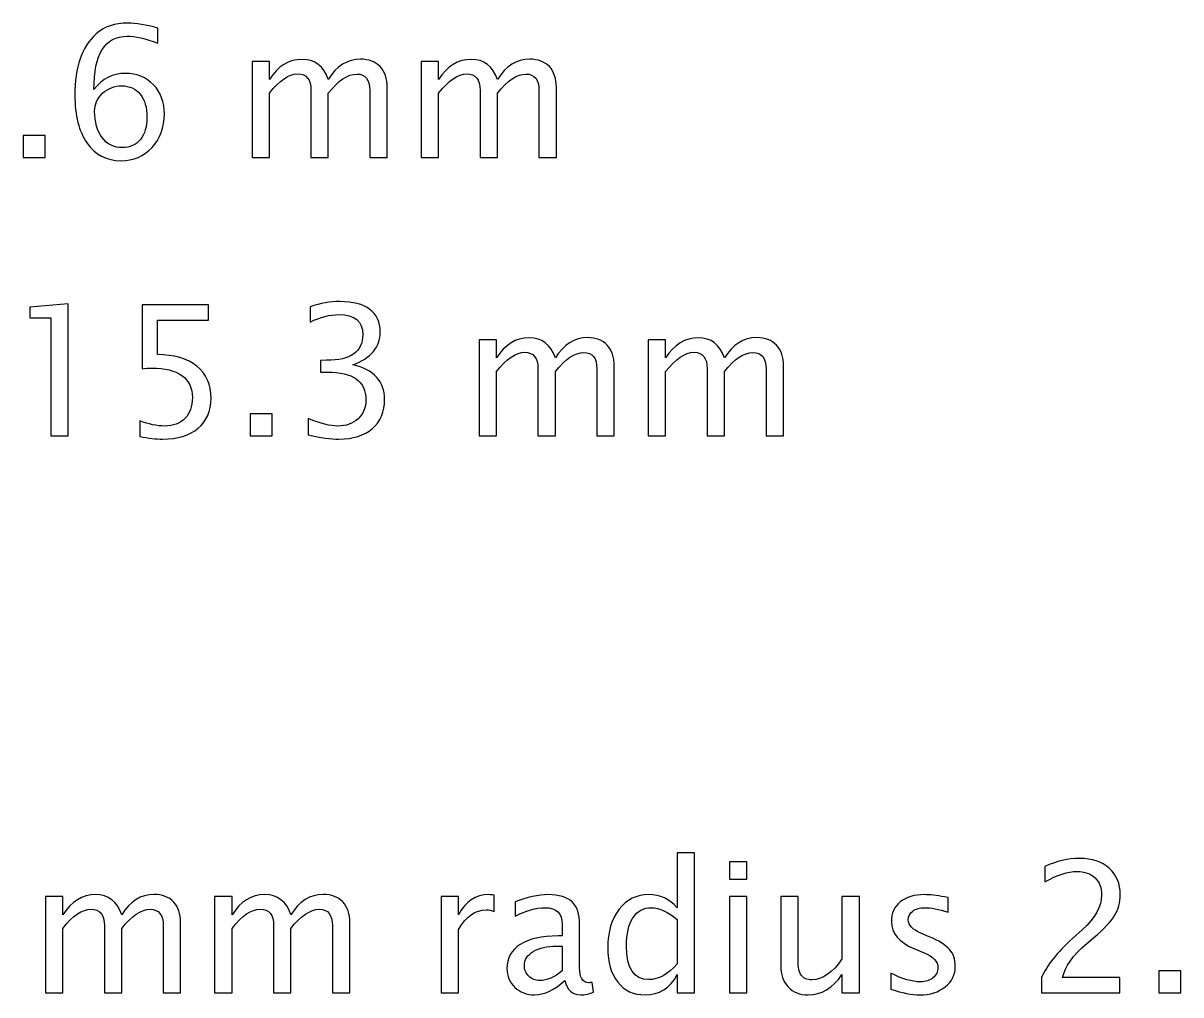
# Model space of a CAD drawing. Header units: centimetres. Extents: x -42.9 to 42.9, y -9 to 28.7.
# Drawn here: x 4.68 to 11.44, y -8.77 to -3.1 of the extents above; entities that cross this region are included whole.
import ezdxf

# ---------------------------------------------------------------- set-up
doc = ezdxf.new("R2010")
doc.units = ezdxf.units.CM
doc.header["$MEASUREMENT"] = 0
doc.layers.add('Layer 1', color=7, linetype='Continuous')

msp = doc.modelspace()

# ---------------------------------------------------------------- linework, layer by layer
at = {"layer": 'Layer 1'}
for points, knots in [([(5.09251, -3.48668), (5.1412, -3.42371), (5.2024, -3.39213), (5.27613, -3.39213), (5.27613, -3.39213), (5.34298, -3.39213), (5.39766, -3.41418), (5.44035, -3.45846), (5.44035, -3.45846), (5.48286, -3.50273), (5.5042, -3.55953), (5.5042, -3.62885), (5.5042, -3.62885), (5.5042, -3.7084), (5.48039, -3.77384), (5.43259, -3.82517), (5.43259, -3.82517), (5.38479, -3.8765), (5.32411, -3.90225), (5.2502, -3.90225), (5.2502, -3.90225), (5.16624, -3.90225), (5.10027, -3.86821), (5.05283, -3.8003), (5.05283, -3.8003), (5.0052, -3.73221), (4.98139, -3.63802), (4.98139, -3.5179), (4.98139, -3.5179), (4.98139, -3.35598), (5.02302, -3.23727), (5.10609, -3.16142), (5.10609, -3.16142), (5.15125, -3.11979), (5.21369, -3.09898), (5.29324, -3.09898), (5.29324, -3.09898), (5.33946, -3.09898), (5.39678, -3.1085), (5.46504, -3.12755), (5.46504, -3.12755), (5.46504, -3.12755), (5.46504, -3.21645), (5.46504, -3.21645), (5.46504, -3.21645), (5.3929, -3.18894), (5.33364, -3.17518), (5.28707, -3.17518), (5.28707, -3.17518), (5.15742, -3.17518), (5.09251, -3.27907), (5.09251, -3.48668)], [0, 0, 0, 0, 0.0714286, 0.0714286, 0.0714286, 0.0714286, 0.1428571, 0.1428571, 0.1428571, 0.1428571, 0.2142857, 0.2142857, 0.2142857, 0.2142857, 0.2857143, 0.2857143, 0.2857143, 0.2857143, 0.3571429, 0.3571429, 0.3571429, 0.3571429, 0.4285714, 0.4285714, 0.4285714, 0.4285714, 0.5, 0.5, 0.5, 0.5, 0.5714286, 0.5714286, 0.5714286, 0.5714286, 0.6428571, 0.6428571, 0.6428571, 0.6428571, 0.7142857, 0.7142857, 0.7142857, 0.7142857, 0.7857143, 0.7857143, 0.7857143, 0.7857143, 0.8571429, 0.8571429, 0.8571429, 0.8571429, 1, 1, 1, 1]), ([(6.01609, -3.8832), (6.01609, -3.8832), (6.01609, -3.32229), (6.01609, -3.32229), (6.01609, -3.32229), (6.01609, -3.32229), (6.11769, -3.32229), (6.11769, -3.32229), (6.11769, -3.32229), (6.11769, -3.32229), (6.11769, -3.42829), (6.11769, -3.42829), (6.11769, -3.42829), (6.16725, -3.3498), (6.23075, -3.31064), (6.30854, -3.31064), (6.30854, -3.31064), (6.38351, -3.31064), (6.43448, -3.3498), (6.46165, -3.42829), (6.46165, -3.42829), (6.5098, -3.3491), (6.57259, -3.30959), (6.64968, -3.30959), (6.64968, -3.30959), (6.69889, -3.30959), (6.73717, -3.32405), (6.76451, -3.35315), (6.76451, -3.35315), (6.79185, -3.38226), (6.8056, -3.423), (6.8056, -3.47539), (6.8056, -3.47539), (6.8056, -3.47539), (6.8056, -3.8832), (6.8056, -3.8832), (6.8056, -3.8832), (6.8056, -3.8832), (6.704, -3.8832), (6.704, -3.8832), (6.704, -3.8832), (6.704, -3.8832), (6.704, -3.49215), (6.704, -3.49215), (6.704, -3.49215), (6.704, -3.42829), (6.6786, -3.39637), (6.6278, -3.39637), (6.6278, -3.39637), (6.57506, -3.39637), (6.51968, -3.43359), (6.46165, -3.5082), (6.46165, -3.5082), (6.46165, -3.5082), (6.46165, -3.8832), (6.46165, -3.8832), (6.46165, -3.8832), (6.46165, -3.8832), (6.36005, -3.8832), (6.36005, -3.8832), (6.36005, -3.8832), (6.36005, -3.8832), (6.36005, -3.49179), (6.36005, -3.49179), (6.36005, -3.49179), (6.36005, -3.42741), (6.33429, -3.39531), (6.28261, -3.39531), (6.28261, -3.39531), (6.23128, -3.39531), (6.17625, -3.4327), (6.11769, -3.50767), (6.11769, -3.50767), (6.11769, -3.50767), (6.11769, -3.8832), (6.11769, -3.8832), (6.11769, -3.8832), (6.11769, -3.8832), (6.01609, -3.8832), (6.01609, -3.8832)], [0, 0, 0, 0, 0.047619, 0.047619, 0.047619, 0.047619, 0.0952381, 0.0952381, 0.0952381, 0.0952381, 0.1428571, 0.1428571, 0.1428571, 0.1428571, 0.1904762, 0.1904762, 0.1904762, 0.1904762, 0.2380952, 0.2380952, 0.2380952, 0.2380952, 0.2857143, 0.2857143, 0.2857143, 0.2857143, 0.3333333, 0.3333333, 0.3333333, 0.3333333, 0.3809524, 0.3809524, 0.3809524, 0.3809524, 0.4285714, 0.4285714, 0.4285714, 0.4285714, 0.4761905, 0.4761905, 0.4761905, 0.4761905, 0.5238095, 0.5238095, 0.5238095, 0.5238095, 0.5714286, 0.5714286, 0.5714286, 0.5714286, 0.6190476, 0.6190476, 0.6190476, 0.6190476, 0.6666667, 0.6666667, 0.6666667, 0.6666667, 0.7142857, 0.7142857, 0.7142857, 0.7142857, 0.7619048, 0.7619048, 0.7619048, 0.7619048, 0.8095238, 0.8095238, 0.8095238, 0.8095238, 0.8571429, 0.8571429, 0.8571429, 0.8571429, 0.9047619, 0.9047619, 0.9047619, 0.9047619, 1, 1, 1, 1]), ([(7.00422, -3.8832), (7.00422, -3.8832), (7.00422, -3.32229), (7.00422, -3.32229), (7.00422, -3.32229), (7.00422, -3.32229), (7.10582, -3.32229), (7.10582, -3.32229), (7.10582, -3.32229), (7.10582, -3.32229), (7.10582, -3.42829), (7.10582, -3.42829), (7.10582, -3.42829), (7.15538, -3.3498), (7.21888, -3.31064), (7.29667, -3.31064), (7.29667, -3.31064), (7.37164, -3.31064), (7.42261, -3.3498), (7.44978, -3.42829), (7.44978, -3.42829), (7.49793, -3.3491), (7.56072, -3.30959), (7.63781, -3.30959), (7.63781, -3.30959), (7.68702, -3.30959), (7.7253, -3.32405), (7.75264, -3.35315), (7.75264, -3.35315), (7.77998, -3.38226), (7.79373, -3.423), (7.79373, -3.47539), (7.79373, -3.47539), (7.79373, -3.47539), (7.79373, -3.8832), (7.79373, -3.8832), (7.79373, -3.8832), (7.79373, -3.8832), (7.69213, -3.8832), (7.69213, -3.8832), (7.69213, -3.8832), (7.69213, -3.8832), (7.69213, -3.49215), (7.69213, -3.49215), (7.69213, -3.49215), (7.69213, -3.42829), (7.66673, -3.39637), (7.61593, -3.39637), (7.61593, -3.39637), (7.56319, -3.39637), (7.50781, -3.43359), (7.44978, -3.5082), (7.44978, -3.5082), (7.44978, -3.5082), (7.44978, -3.8832), (7.44978, -3.8832), (7.44978, -3.8832), (7.44978, -3.8832), (7.34818, -3.8832), (7.34818, -3.8832), (7.34818, -3.8832), (7.34818, -3.8832), (7.34818, -3.49179), (7.34818, -3.49179), (7.34818, -3.49179), (7.34818, -3.42741), (7.32242, -3.39531), (7.27074, -3.39531), (7.27074, -3.39531), (7.21941, -3.39531), (7.16438, -3.4327), (7.10582, -3.50767), (7.10582, -3.50767), (7.10582, -3.50767), (7.10582, -3.8832), (7.10582, -3.8832), (7.10582, -3.8832), (7.10582, -3.8832), (7.00422, -3.8832), (7.00422, -3.8832)], [0, 0, 0, 0, 0.047619, 0.047619, 0.047619, 0.047619, 0.0952381, 0.0952381, 0.0952381, 0.0952381, 0.1428571, 0.1428571, 0.1428571, 0.1428571, 0.1904762, 0.1904762, 0.1904762, 0.1904762, 0.2380952, 0.2380952, 0.2380952, 0.2380952, 0.2857143, 0.2857143, 0.2857143, 0.2857143, 0.3333333, 0.3333333, 0.3333333, 0.3333333, 0.3809524, 0.3809524, 0.3809524, 0.3809524, 0.4285714, 0.4285714, 0.4285714, 0.4285714, 0.4761905, 0.4761905, 0.4761905, 0.4761905, 0.5238095, 0.5238095, 0.5238095, 0.5238095, 0.5714286, 0.5714286, 0.5714286, 0.5714286, 0.6190476, 0.6190476, 0.6190476, 0.6190476, 0.6666667, 0.6666667, 0.6666667, 0.6666667, 0.7142857, 0.7142857, 0.7142857, 0.7142857, 0.7619048, 0.7619048, 0.7619048, 0.7619048, 0.8095238, 0.8095238, 0.8095238, 0.8095238, 0.8571429, 0.8571429, 0.8571429, 0.8571429, 0.9047619, 0.9047619, 0.9047619, 0.9047619, 1, 1, 1, 1]), ([(5.4026, -3.64896), (5.4026, -3.59234), (5.38955, -3.54753), (5.36327, -3.51455), (5.36327, -3.51455), (5.33699, -3.48156), (5.301, -3.46516), (5.25532, -3.46516), (5.25532, -3.46516), (5.21175, -3.46516), (5.17453, -3.47962), (5.14349, -3.50873), (5.14349, -3.50873), (5.11227, -3.53766), (5.09675, -3.57258), (5.09675, -3.61333), (5.09675, -3.61333), (5.09675, -3.67753), (5.11156, -3.72904), (5.14102, -3.76784), (5.14102, -3.76784), (5.17065, -3.80665), (5.20981, -3.82605), (5.25849, -3.82605), (5.25849, -3.82605), (5.30277, -3.82605), (5.33787, -3.81018), (5.3638, -3.77843), (5.3638, -3.77843), (5.38973, -3.74668), (5.4026, -3.70346), (5.4026, -3.64896)], [0, 0, 0, 0, 0.1111111, 0.1111111, 0.1111111, 0.1111111, 0.2222222, 0.2222222, 0.2222222, 0.2222222, 0.3333333, 0.3333333, 0.3333333, 0.3333333, 0.4444444, 0.4444444, 0.4444444, 0.4444444, 0.5555556, 0.5555556, 0.5555556, 0.5555556, 0.6666667, 0.6666667, 0.6666667, 0.6666667, 0.7777778, 0.7777778, 0.7777778, 0.7777778, 1, 1, 1, 1]), ([(4.67941, -3.8832), (4.67941, -3.8832), (4.67941, -3.75514), (4.67941, -3.75514), (4.67941, -3.75514), (4.67941, -3.75514), (4.80746, -3.75514), (4.80746, -3.75514), (4.80746, -3.75514), (4.80746, -3.75514), (4.80746, -3.8832), (4.80746, -3.8832), (4.80746, -3.8832), (4.80746, -3.8832), (4.67941, -3.8832), (4.67941, -3.8832)], [0, 0, 0, 0, 0.2, 0.2, 0.2, 0.2, 0.4, 0.4, 0.4, 0.4, 0.6, 0.6, 0.6, 0.6, 1, 1, 1, 1]), ([(6.34452, -5.50422), (6.34452, -5.50422), (6.34452, -5.40897), (6.34452, -5.40897), (6.34452, -5.40897), (6.41719, -5.4379), (6.47417, -5.45236), (6.51597, -5.45236), (6.51597, -5.45236), (6.56518, -5.45236), (6.60487, -5.43825), (6.63538, -5.40985), (6.63538, -5.40985), (6.6659, -5.38145), (6.68107, -5.34441), (6.68107, -5.2989), (6.68107, -5.2989), (6.68107, -5.19095), (6.60593, -5.13698), (6.45564, -5.13698), (6.45564, -5.13698), (6.45564, -5.13698), (6.41543, -5.13698), (6.41543, -5.13698), (6.41543, -5.13698), (6.41543, -5.13698), (6.41543, -5.06872), (6.41543, -5.06872), (6.41543, -5.06872), (6.41543, -5.06872), (6.45106, -5.06819), (6.45106, -5.06819), (6.45106, -5.06819), (6.59235, -5.06819), (6.66308, -5.01844), (6.66308, -4.91879), (6.66308, -4.91879), (6.66308, -4.84065), (6.61616, -4.80149), (6.5225, -4.80149), (6.5225, -4.80149), (6.47222, -4.80149), (6.41649, -4.81595), (6.3551, -4.84488), (6.3551, -4.84488), (6.3551, -4.84488), (6.3551, -4.75598), (6.3551, -4.75598), (6.3551, -4.75598), (6.41525, -4.73552), (6.47328, -4.72529), (6.52902, -4.72529), (6.52902, -4.72529), (6.60487, -4.72529), (6.66325, -4.74046), (6.70382, -4.7708), (6.70382, -4.7708), (6.74439, -4.80096), (6.76468, -4.84488), (6.76468, -4.90238), (6.76468, -4.90238), (6.76468, -4.99216), (6.71158, -5.05619), (6.60522, -5.09429), (6.60522, -5.09429), (6.72852, -5.12304), (6.79008, -5.1906), (6.79008, -5.29731), (6.79008, -5.29731), (6.79008, -5.36928), (6.76626, -5.4259), (6.71882, -5.467), (6.71882, -5.467), (6.67137, -5.5081), (6.6061, -5.52856), (6.5232, -5.52856), (6.5232, -5.52856), (6.47593, -5.52856), (6.41649, -5.52045), (6.34452, -5.50422)], [0, 0, 0, 0, 0.047619, 0.047619, 0.047619, 0.047619, 0.0952381, 0.0952381, 0.0952381, 0.0952381, 0.1428571, 0.1428571, 0.1428571, 0.1428571, 0.1904762, 0.1904762, 0.1904762, 0.1904762, 0.2380952, 0.2380952, 0.2380952, 0.2380952, 0.2857143, 0.2857143, 0.2857143, 0.2857143, 0.3333333, 0.3333333, 0.3333333, 0.3333333, 0.3809524, 0.3809524, 0.3809524, 0.3809524, 0.4285714, 0.4285714, 0.4285714, 0.4285714, 0.4761905, 0.4761905, 0.4761905, 0.4761905, 0.5238095, 0.5238095, 0.5238095, 0.5238095, 0.5714286, 0.5714286, 0.5714286, 0.5714286, 0.6190476, 0.6190476, 0.6190476, 0.6190476, 0.6666667, 0.6666667, 0.6666667, 0.6666667, 0.7142857, 0.7142857, 0.7142857, 0.7142857, 0.7619048, 0.7619048, 0.7619048, 0.7619048, 0.8095238, 0.8095238, 0.8095238, 0.8095238, 0.8571429, 0.8571429, 0.8571429, 0.8571429, 0.9047619, 0.9047619, 0.9047619, 0.9047619, 1, 1, 1, 1]), ([(4.84062, -5.50951), (4.84062, -5.50951), (4.84062, -4.82054), (4.84062, -4.82054), (4.84062, -4.82054), (4.84062, -4.82054), (4.71891, -4.82054), (4.71891, -4.82054), (4.71891, -4.82054), (4.71891, -4.82054), (4.71891, -4.75704), (4.71891, -4.75704), (4.71891, -4.75704), (4.71891, -4.75704), (4.94222, -4.73799), (4.94222, -4.73799), (4.94222, -4.73799), (4.94222, -4.73799), (4.94222, -5.50951), (4.94222, -5.50951), (4.94222, -5.50951), (4.94222, -5.50951), (4.84062, -5.50951), (4.84062, -5.50951)], [0, 0, 0, 0, 0.1428571, 0.1428571, 0.1428571, 0.1428571, 0.2857143, 0.2857143, 0.2857143, 0.2857143, 0.4285714, 0.4285714, 0.4285714, 0.4285714, 0.5714286, 0.5714286, 0.5714286, 0.5714286, 0.7142857, 0.7142857, 0.7142857, 0.7142857, 1, 1, 1, 1]), ([(5.36168, -5.51268), (5.36168, -5.51268), (5.36168, -5.42167), (5.36168, -5.42167), (5.36168, -5.42167), (5.4123, -5.44213), (5.46028, -5.45236), (5.50614, -5.45236), (5.50614, -5.45236), (5.55623, -5.45236), (5.59574, -5.43754), (5.62449, -5.40791), (5.62449, -5.40791), (5.65325, -5.37828), (5.66753, -5.33753), (5.66753, -5.28567), (5.66753, -5.28567), (5.66753, -5.22993), (5.64725, -5.18725), (5.60668, -5.15779), (5.60668, -5.15779), (5.56611, -5.12833), (5.50737, -5.11369), (5.43064, -5.11369), (5.43064, -5.11369), (5.41283, -5.11369), (5.39396, -5.11493), (5.37438, -5.1174), (5.37438, -5.1174), (5.37438, -5.1174), (5.37438, -4.74434), (5.37438, -4.74434), (5.37438, -4.74434), (5.37438, -4.74434), (5.76172, -4.74434), (5.76172, -4.74434), (5.76172, -4.74434), (5.76172, -4.74434), (5.76172, -4.83324), (5.76172, -4.83324), (5.76172, -4.83324), (5.76172, -4.83324), (5.46328, -4.83324), (5.46328, -4.83324), (5.46328, -4.83324), (5.46328, -4.83324), (5.46328, -5.03538), (5.46328, -5.03538), (5.46328, -5.03538), (5.5617, -5.03538), (5.63843, -5.05796), (5.69364, -5.10311), (5.69364, -5.10311), (5.74885, -5.14809), (5.77654, -5.21053), (5.77654, -5.29044), (5.77654, -5.29044), (5.77654, -5.36487), (5.75149, -5.42308), (5.7014, -5.46524), (5.7014, -5.46524), (5.65131, -5.50739), (5.58216, -5.52856), (5.49397, -5.52856), (5.49397, -5.52856), (5.45463, -5.52856), (5.41054, -5.52327), (5.36168, -5.51268)], [0, 0, 0, 0, 0.0555556, 0.0555556, 0.0555556, 0.0555556, 0.1111111, 0.1111111, 0.1111111, 0.1111111, 0.1666667, 0.1666667, 0.1666667, 0.1666667, 0.2222222, 0.2222222, 0.2222222, 0.2222222, 0.2777778, 0.2777778, 0.2777778, 0.2777778, 0.3333333, 0.3333333, 0.3333333, 0.3333333, 0.3888889, 0.3888889, 0.3888889, 0.3888889, 0.4444444, 0.4444444, 0.4444444, 0.4444444, 0.5, 0.5, 0.5, 0.5, 0.5555556, 0.5555556, 0.5555556, 0.5555556, 0.6111111, 0.6111111, 0.6111111, 0.6111111, 0.6666667, 0.6666667, 0.6666667, 0.6666667, 0.7222222, 0.7222222, 0.7222222, 0.7222222, 0.7777778, 0.7777778, 0.7777778, 0.7777778, 0.8333333, 0.8333333, 0.8333333, 0.8333333, 0.8888889, 0.8888889, 0.8888889, 0.8888889, 1, 1, 1, 1]), ([(7.34218, -5.50951), (7.34218, -5.50951), (7.34218, -4.9486), (7.34218, -4.9486), (7.34218, -4.9486), (7.34218, -4.9486), (7.44378, -4.9486), (7.44378, -4.9486), (7.44378, -4.9486), (7.44378, -4.9486), (7.44378, -5.0546), (7.44378, -5.0546), (7.44378, -5.0546), (7.49334, -4.97611), (7.55684, -4.93695), (7.63463, -4.93695), (7.63463, -4.93695), (7.7096, -4.93695), (7.76057, -4.97611), (7.78774, -5.0546), (7.78774, -5.0546), (7.83589, -4.97541), (7.89868, -4.9359), (7.97577, -4.9359), (7.97577, -4.9359), (8.02498, -4.9359), (8.06326, -4.95036), (8.0906, -4.97946), (8.0906, -4.97946), (8.11794, -5.00857), (8.13169, -5.04931), (8.13169, -5.1017), (8.13169, -5.1017), (8.13169, -5.1017), (8.13169, -5.50951), (8.13169, -5.50951), (8.13169, -5.50951), (8.13169, -5.50951), (8.03009, -5.50951), (8.03009, -5.50951), (8.03009, -5.50951), (8.03009, -5.50951), (8.03009, -5.11846), (8.03009, -5.11846), (8.03009, -5.11846), (8.03009, -5.0546), (8.00469, -5.02268), (7.95389, -5.02268), (7.95389, -5.02268), (7.90115, -5.02268), (7.84577, -5.0599), (7.78774, -5.13451), (7.78774, -5.13451), (7.78774, -5.13451), (7.78774, -5.50951), (7.78774, -5.50951), (7.78774, -5.50951), (7.78774, -5.50951), (7.68614, -5.50951), (7.68614, -5.50951), (7.68614, -5.50951), (7.68614, -5.50951), (7.68614, -5.1181), (7.68614, -5.1181), (7.68614, -5.1181), (7.68614, -5.05372), (7.66038, -5.02162), (7.6087, -5.02162), (7.6087, -5.02162), (7.55737, -5.02162), (7.50234, -5.05901), (7.44378, -5.13398), (7.44378, -5.13398), (7.44378, -5.13398), (7.44378, -5.50951), (7.44378, -5.50951), (7.44378, -5.50951), (7.44378, -5.50951), (7.34218, -5.50951), (7.34218, -5.50951)], [0, 0, 0, 0, 0.047619, 0.047619, 0.047619, 0.047619, 0.0952381, 0.0952381, 0.0952381, 0.0952381, 0.1428571, 0.1428571, 0.1428571, 0.1428571, 0.1904762, 0.1904762, 0.1904762, 0.1904762, 0.2380952, 0.2380952, 0.2380952, 0.2380952, 0.2857143, 0.2857143, 0.2857143, 0.2857143, 0.3333333, 0.3333333, 0.3333333, 0.3333333, 0.3809524, 0.3809524, 0.3809524, 0.3809524, 0.4285714, 0.4285714, 0.4285714, 0.4285714, 0.4761905, 0.4761905, 0.4761905, 0.4761905, 0.5238095, 0.5238095, 0.5238095, 0.5238095, 0.5714286, 0.5714286, 0.5714286, 0.5714286, 0.6190476, 0.6190476, 0.6190476, 0.6190476, 0.6666667, 0.6666667, 0.6666667, 0.6666667, 0.7142857, 0.7142857, 0.7142857, 0.7142857, 0.7619048, 0.7619048, 0.7619048, 0.7619048, 0.8095238, 0.8095238, 0.8095238, 0.8095238, 0.8571429, 0.8571429, 0.8571429, 0.8571429, 0.9047619, 0.9047619, 0.9047619, 0.9047619, 1, 1, 1, 1]), ([(8.33031, -5.50951), (8.33031, -5.50951), (8.33031, -4.9486), (8.33031, -4.9486), (8.33031, -4.9486), (8.33031, -4.9486), (8.43191, -4.9486), (8.43191, -4.9486), (8.43191, -4.9486), (8.43191, -4.9486), (8.43191, -5.0546), (8.43191, -5.0546), (8.43191, -5.0546), (8.48147, -4.97611), (8.54497, -4.93695), (8.62276, -4.93695), (8.62276, -4.93695), (8.69773, -4.93695), (8.7487, -4.97611), (8.77587, -5.0546), (8.77587, -5.0546), (8.82402, -4.97541), (8.88681, -4.9359), (8.9639, -4.9359), (8.9639, -4.9359), (9.01311, -4.9359), (9.05139, -4.95036), (9.07873, -4.97946), (9.07873, -4.97946), (9.10607, -5.00857), (9.11982, -5.04931), (9.11982, -5.1017), (9.11982, -5.1017), (9.11982, -5.1017), (9.11982, -5.50951), (9.11982, -5.50951), (9.11982, -5.50951), (9.11982, -5.50951), (9.01822, -5.50951), (9.01822, -5.50951), (9.01822, -5.50951), (9.01822, -5.50951), (9.01822, -5.11846), (9.01822, -5.11846), (9.01822, -5.11846), (9.01822, -5.0546), (8.99282, -5.02268), (8.94202, -5.02268), (8.94202, -5.02268), (8.88928, -5.02268), (8.8339, -5.0599), (8.77587, -5.13451), (8.77587, -5.13451), (8.77587, -5.13451), (8.77587, -5.50951), (8.77587, -5.50951), (8.77587, -5.50951), (8.77587, -5.50951), (8.67427, -5.50951), (8.67427, -5.50951), (8.67427, -5.50951), (8.67427, -5.50951), (8.67427, -5.1181), (8.67427, -5.1181), (8.67427, -5.1181), (8.67427, -5.05372), (8.64851, -5.02162), (8.59683, -5.02162), (8.59683, -5.02162), (8.5455, -5.02162), (8.49047, -5.05901), (8.43191, -5.13398), (8.43191, -5.13398), (8.43191, -5.13398), (8.43191, -5.50951), (8.43191, -5.50951), (8.43191, -5.50951), (8.43191, -5.50951), (8.33031, -5.50951), (8.33031, -5.50951)], [0, 0, 0, 0, 0.047619, 0.047619, 0.047619, 0.047619, 0.0952381, 0.0952381, 0.0952381, 0.0952381, 0.1428571, 0.1428571, 0.1428571, 0.1428571, 0.1904762, 0.1904762, 0.1904762, 0.1904762, 0.2380952, 0.2380952, 0.2380952, 0.2380952, 0.2857143, 0.2857143, 0.2857143, 0.2857143, 0.3333333, 0.3333333, 0.3333333, 0.3333333, 0.3809524, 0.3809524, 0.3809524, 0.3809524, 0.4285714, 0.4285714, 0.4285714, 0.4285714, 0.4761905, 0.4761905, 0.4761905, 0.4761905, 0.5238095, 0.5238095, 0.5238095, 0.5238095, 0.5714286, 0.5714286, 0.5714286, 0.5714286, 0.6190476, 0.6190476, 0.6190476, 0.6190476, 0.6666667, 0.6666667, 0.6666667, 0.6666667, 0.7142857, 0.7142857, 0.7142857, 0.7142857, 0.7619048, 0.7619048, 0.7619048, 0.7619048, 0.8095238, 0.8095238, 0.8095238, 0.8095238, 0.8571429, 0.8571429, 0.8571429, 0.8571429, 0.9047619, 0.9047619, 0.9047619, 0.9047619, 1, 1, 1, 1]), ([(6.0055, -5.50951), (6.0055, -5.50951), (6.0055, -5.38145), (6.0055, -5.38145), (6.0055, -5.38145), (6.0055, -5.38145), (6.13355, -5.38145), (6.13355, -5.38145), (6.13355, -5.38145), (6.13355, -5.38145), (6.13355, -5.50951), (6.13355, -5.50951), (6.13355, -5.50951), (6.13355, -5.50951), (6.0055, -5.50951), (6.0055, -5.50951)], [0, 0, 0, 0, 0.2, 0.2, 0.2, 0.2, 0.4, 0.4, 0.4, 0.4, 0.6, 0.6, 0.6, 0.6, 1, 1, 1, 1]), ([(8.49912, -8.76213), (8.49912, -8.76213), (8.49912, -8.65683), (8.49912, -8.65683), (8.49912, -8.65683), (8.45767, -8.7355), (8.39523, -8.77483), (8.3118, -8.77483), (8.3118, -8.77483), (8.24406, -8.77483), (8.19079, -8.75031), (8.15199, -8.7011), (8.15199, -8.7011), (8.11318, -8.65189), (8.09378, -8.58468), (8.09378, -8.49949), (8.09378, -8.49949), (8.09378, -8.40635), (8.11583, -8.33139), (8.15975, -8.27459), (8.15975, -8.27459), (8.20385, -8.21797), (8.2617, -8.18957), (8.33349, -8.18957), (8.33349, -8.18957), (8.39999, -8.18957), (8.45538, -8.21497), (8.49912, -8.26595), (8.49912, -8.26595), (8.49912, -8.26595), (8.49912, -7.94616), (8.49912, -7.94616), (8.49912, -7.94616), (8.49912, -7.94616), (8.60072, -7.94616), (8.60072, -7.94616), (8.60072, -7.94616), (8.60072, -7.94616), (8.60072, -8.76213), (8.60072, -8.76213), (8.60072, -8.76213), (8.60072, -8.76213), (8.49912, -8.76213), (8.49912, -8.76213)], [0, 0, 0, 0, 0.0833333, 0.0833333, 0.0833333, 0.0833333, 0.1666667, 0.1666667, 0.1666667, 0.1666667, 0.25, 0.25, 0.25, 0.25, 0.3333333, 0.3333333, 0.3333333, 0.3333333, 0.4166667, 0.4166667, 0.4166667, 0.4166667, 0.5, 0.5, 0.5, 0.5, 0.5833333, 0.5833333, 0.5833333, 0.5833333, 0.6666667, 0.6666667, 0.6666667, 0.6666667, 0.75, 0.75, 0.75, 0.75, 0.8333333, 0.8333333, 0.8333333, 0.8333333, 1, 1, 1, 1]), ([(10.6276, -8.76213), (10.6276, -8.76213), (10.6276, -8.67323), (10.6276, -8.67323), (10.6276, -8.67323), (10.65723, -8.60391), (10.71703, -8.52824), (10.80716, -8.44657), (10.80716, -8.44657), (10.80716, -8.44657), (10.86537, -8.39436), (10.86537, -8.39436), (10.86537, -8.39436), (10.94034, -8.32627), (10.97791, -8.25889), (10.97791, -8.19187), (10.97791, -8.19187), (10.97791, -8.149), (10.96503, -8.11549), (10.93946, -8.09097), (10.93946, -8.09097), (10.91388, -8.06645), (10.87843, -8.05411), (10.83345, -8.05411), (10.83345, -8.05411), (10.78088, -8.05411), (10.71862, -8.07422), (10.64665, -8.11443), (10.64665, -8.11443), (10.64665, -8.11443), (10.64665, -8.02553), (10.64665, -8.02553), (10.64665, -8.02553), (10.71456, -7.99378), (10.78212, -7.97791), (10.8495, -7.97791), (10.8495, -7.97791), (10.92111, -7.97791), (10.97861, -7.99713), (11.02201, -8.03576), (11.02201, -8.03576), (11.06522, -8.07439), (11.08692, -8.12554), (11.08692, -8.1894), (11.08692, -8.1894), (11.08692, -8.23526), (11.07598, -8.276), (11.05411, -8.31146), (11.05411, -8.31146), (11.03206, -8.34709), (10.99131, -8.39013), (10.93152, -8.44093), (10.93152, -8.44093), (10.93152, -8.44093), (10.89218, -8.47444), (10.89218, -8.47444), (10.89218, -8.47444), (10.81034, -8.54376), (10.76307, -8.61008), (10.75037, -8.67323), (10.75037, -8.67323), (10.75037, -8.67323), (11.08374, -8.67323), (11.08374, -8.67323), (11.08374, -8.67323), (11.08374, -8.67323), (11.08374, -8.76213), (11.08374, -8.76213), (11.08374, -8.76213), (11.08374, -8.76213), (10.6276, -8.76213), (10.6276, -8.76213)], [0, 0, 0, 0, 0.0526316, 0.0526316, 0.0526316, 0.0526316, 0.1052632, 0.1052632, 0.1052632, 0.1052632, 0.1578947, 0.1578947, 0.1578947, 0.1578947, 0.2105263, 0.2105263, 0.2105263, 0.2105263, 0.2631579, 0.2631579, 0.2631579, 0.2631579, 0.3157895, 0.3157895, 0.3157895, 0.3157895, 0.3684211, 0.3684211, 0.3684211, 0.3684211, 0.4210526, 0.4210526, 0.4210526, 0.4210526, 0.4736842, 0.4736842, 0.4736842, 0.4736842, 0.5263158, 0.5263158, 0.5263158, 0.5263158, 0.5789474, 0.5789474, 0.5789474, 0.5789474, 0.6315789, 0.6315789, 0.6315789, 0.6315789, 0.6842105, 0.6842105, 0.6842105, 0.6842105, 0.7368421, 0.7368421, 0.7368421, 0.7368421, 0.7894737, 0.7894737, 0.7894737, 0.7894737, 0.8421053, 0.8421053, 0.8421053, 0.8421053, 0.8947368, 0.8947368, 0.8947368, 0.8947368, 1, 1, 1, 1]), ([(8.80427, -8.09856), (8.80427, -8.09856), (8.80427, -7.99696), (8.80427, -7.99696), (8.80427, -7.99696), (8.80427, -7.99696), (8.90587, -7.99696), (8.90587, -7.99696), (8.90587, -7.99696), (8.90587, -7.99696), (8.90587, -8.09856), (8.90587, -8.09856), (8.90587, -8.09856), (8.90587, -8.09856), (8.80427, -8.09856), (8.80427, -8.09856)], [0, 0, 0, 0, 0.2, 0.2, 0.2, 0.2, 0.4, 0.4, 0.4, 0.4, 0.6, 0.6, 0.6, 0.6, 1, 1, 1, 1]), ([(4.80978, -8.76213), (4.80978, -8.76213), (4.80978, -8.20122), (4.80978, -8.20122), (4.80978, -8.20122), (4.80978, -8.20122), (4.91138, -8.20122), (4.91138, -8.20122), (4.91138, -8.20122), (4.91138, -8.20122), (4.91138, -8.30722), (4.91138, -8.30722), (4.91138, -8.30722), (4.96094, -8.22873), (5.02444, -8.18957), (5.10223, -8.18957), (5.10223, -8.18957), (5.1772, -8.18957), (5.22817, -8.22873), (5.25534, -8.30722), (5.25534, -8.30722), (5.30349, -8.22803), (5.36628, -8.18852), (5.44337, -8.18852), (5.44337, -8.18852), (5.49258, -8.18852), (5.53086, -8.20298), (5.5582, -8.23208), (5.5582, -8.23208), (5.58554, -8.26119), (5.59929, -8.30193), (5.59929, -8.35432), (5.59929, -8.35432), (5.59929, -8.35432), (5.59929, -8.76213), (5.59929, -8.76213), (5.59929, -8.76213), (5.59929, -8.76213), (5.49769, -8.76213), (5.49769, -8.76213), (5.49769, -8.76213), (5.49769, -8.76213), (5.49769, -8.37108), (5.49769, -8.37108), (5.49769, -8.37108), (5.49769, -8.30722), (5.47229, -8.2753), (5.42149, -8.2753), (5.42149, -8.2753), (5.36875, -8.2753), (5.31337, -8.31252), (5.25534, -8.38713), (5.25534, -8.38713), (5.25534, -8.38713), (5.25534, -8.76213), (5.25534, -8.76213), (5.25534, -8.76213), (5.25534, -8.76213), (5.15374, -8.76213), (5.15374, -8.76213), (5.15374, -8.76213), (5.15374, -8.76213), (5.15374, -8.37072), (5.15374, -8.37072), (5.15374, -8.37072), (5.15374, -8.30634), (5.12798, -8.27424), (5.0763, -8.27424), (5.0763, -8.27424), (5.02497, -8.27424), (4.96994, -8.31163), (4.91138, -8.3866), (4.91138, -8.3866), (4.91138, -8.3866), (4.91138, -8.76213), (4.91138, -8.76213), (4.91138, -8.76213), (4.91138, -8.76213), (4.80978, -8.76213), (4.80978, -8.76213)], [0, 0, 0, 0, 0.047619, 0.047619, 0.047619, 0.047619, 0.0952381, 0.0952381, 0.0952381, 0.0952381, 0.1428571, 0.1428571, 0.1428571, 0.1428571, 0.1904762, 0.1904762, 0.1904762, 0.1904762, 0.2380952, 0.2380952, 0.2380952, 0.2380952, 0.2857143, 0.2857143, 0.2857143, 0.2857143, 0.3333333, 0.3333333, 0.3333333, 0.3333333, 0.3809524, 0.3809524, 0.3809524, 0.3809524, 0.4285714, 0.4285714, 0.4285714, 0.4285714, 0.4761905, 0.4761905, 0.4761905, 0.4761905, 0.5238095, 0.5238095, 0.5238095, 0.5238095, 0.5714286, 0.5714286, 0.5714286, 0.5714286, 0.6190476, 0.6190476, 0.6190476, 0.6190476, 0.6666667, 0.6666667, 0.6666667, 0.6666667, 0.7142857, 0.7142857, 0.7142857, 0.7142857, 0.7619048, 0.7619048, 0.7619048, 0.7619048, 0.8095238, 0.8095238, 0.8095238, 0.8095238, 0.8571429, 0.8571429, 0.8571429, 0.8571429, 0.9047619, 0.9047619, 0.9047619, 0.9047619, 1, 1, 1, 1]), ([(5.79791, -8.76213), (5.79791, -8.76213), (5.79791, -8.20122), (5.79791, -8.20122), (5.79791, -8.20122), (5.79791, -8.20122), (5.89951, -8.20122), (5.89951, -8.20122), (5.89951, -8.20122), (5.89951, -8.20122), (5.89951, -8.30722), (5.89951, -8.30722), (5.89951, -8.30722), (5.94907, -8.22873), (6.01257, -8.18957), (6.09036, -8.18957), (6.09036, -8.18957), (6.16533, -8.18957), (6.2163, -8.22873), (6.24347, -8.30722), (6.24347, -8.30722), (6.29162, -8.22803), (6.35441, -8.18852), (6.4315, -8.18852), (6.4315, -8.18852), (6.48071, -8.18852), (6.51899, -8.20298), (6.54633, -8.23208), (6.54633, -8.23208), (6.57367, -8.26119), (6.58742, -8.30193), (6.58742, -8.35432), (6.58742, -8.35432), (6.58742, -8.35432), (6.58742, -8.76213), (6.58742, -8.76213), (6.58742, -8.76213), (6.58742, -8.76213), (6.48582, -8.76213), (6.48582, -8.76213), (6.48582, -8.76213), (6.48582, -8.76213), (6.48582, -8.37108), (6.48582, -8.37108), (6.48582, -8.37108), (6.48582, -8.30722), (6.46042, -8.2753), (6.40962, -8.2753), (6.40962, -8.2753), (6.35688, -8.2753), (6.3015, -8.31252), (6.24347, -8.38713), (6.24347, -8.38713), (6.24347, -8.38713), (6.24347, -8.76213), (6.24347, -8.76213), (6.24347, -8.76213), (6.24347, -8.76213), (6.14187, -8.76213), (6.14187, -8.76213), (6.14187, -8.76213), (6.14187, -8.76213), (6.14187, -8.37072), (6.14187, -8.37072), (6.14187, -8.37072), (6.14187, -8.30634), (6.11611, -8.27424), (6.06443, -8.27424), (6.06443, -8.27424), (6.0131, -8.27424), (5.95807, -8.31163), (5.89951, -8.3866), (5.89951, -8.3866), (5.89951, -8.3866), (5.89951, -8.76213), (5.89951, -8.76213), (5.89951, -8.76213), (5.89951, -8.76213), (5.79791, -8.76213), (5.79791, -8.76213)], [0, 0, 0, 0, 0.047619, 0.047619, 0.047619, 0.047619, 0.0952381, 0.0952381, 0.0952381, 0.0952381, 0.1428571, 0.1428571, 0.1428571, 0.1428571, 0.1904762, 0.1904762, 0.1904762, 0.1904762, 0.2380952, 0.2380952, 0.2380952, 0.2380952, 0.2857143, 0.2857143, 0.2857143, 0.2857143, 0.3333333, 0.3333333, 0.3333333, 0.3333333, 0.3809524, 0.3809524, 0.3809524, 0.3809524, 0.4285714, 0.4285714, 0.4285714, 0.4285714, 0.4761905, 0.4761905, 0.4761905, 0.4761905, 0.5238095, 0.5238095, 0.5238095, 0.5238095, 0.5714286, 0.5714286, 0.5714286, 0.5714286, 0.6190476, 0.6190476, 0.6190476, 0.6190476, 0.6666667, 0.6666667, 0.6666667, 0.6666667, 0.7142857, 0.7142857, 0.7142857, 0.7142857, 0.7619048, 0.7619048, 0.7619048, 0.7619048, 0.8095238, 0.8095238, 0.8095238, 0.8095238, 0.8571429, 0.8571429, 0.8571429, 0.8571429, 0.9047619, 0.9047619, 0.9047619, 0.9047619, 1, 1, 1, 1]), ([(7.12083, -8.76213), (7.12083, -8.76213), (7.12083, -8.20122), (7.12083, -8.20122), (7.12083, -8.20122), (7.12083, -8.20122), (7.22243, -8.20122), (7.22243, -8.20122), (7.22243, -8.20122), (7.22243, -8.20122), (7.22243, -8.30722), (7.22243, -8.30722), (7.22243, -8.30722), (7.26282, -8.22873), (7.32138, -8.18957), (7.39829, -8.18957), (7.39829, -8.18957), (7.4087, -8.18957), (7.41963, -8.19046), (7.43092, -8.19222), (7.43092, -8.19222), (7.43092, -8.19222), (7.43092, -8.28729), (7.43092, -8.28729), (7.43092, -8.28729), (7.41328, -8.28147), (7.39776, -8.27847), (7.38435, -8.27847), (7.38435, -8.27847), (7.3198, -8.27847), (7.26582, -8.31657), (7.22243, -8.39295), (7.22243, -8.39295), (7.22243, -8.39295), (7.22243, -8.76213), (7.22243, -8.76213), (7.22243, -8.76213), (7.22243, -8.76213), (7.12083, -8.76213), (7.12083, -8.76213)], [0, 0, 0, 0, 0.0909091, 0.0909091, 0.0909091, 0.0909091, 0.1818182, 0.1818182, 0.1818182, 0.1818182, 0.2727273, 0.2727273, 0.2727273, 0.2727273, 0.3636364, 0.3636364, 0.3636364, 0.3636364, 0.4545455, 0.4545455, 0.4545455, 0.4545455, 0.5454545, 0.5454545, 0.5454545, 0.5454545, 0.6363636, 0.6363636, 0.6363636, 0.6363636, 0.7272727, 0.7272727, 0.7272727, 0.7272727, 0.8181818, 0.8181818, 0.8181818, 0.8181818, 1, 1, 1, 1]), ([(7.84296, -8.69069), (7.78193, -8.74678), (7.72319, -8.77483), (7.66675, -8.77483), (7.66675, -8.77483), (7.62036, -8.77483), (7.58173, -8.76037), (7.55121, -8.73126), (7.55121, -8.73126), (7.52052, -8.70216), (7.50518, -8.66547), (7.50518, -8.6212), (7.50518, -8.6212), (7.50518, -8.55999), (7.53093, -8.51289), (7.58243, -8.48009), (7.58243, -8.48009), (7.63394, -8.44728), (7.70785, -8.43087), (7.80415, -8.43087), (7.80415, -8.43087), (7.80415, -8.43087), (7.82797, -8.43087), (7.82797, -8.43087), (7.82797, -8.43087), (7.82797, -8.43087), (7.82797, -8.36332), (7.82797, -8.36332), (7.82797, -8.36332), (7.82797, -8.29823), (7.7941, -8.26577), (7.72619, -8.26577), (7.72619, -8.26577), (7.67363, -8.26577), (7.61612, -8.28235), (7.55386, -8.31551), (7.55386, -8.31551), (7.55386, -8.31551), (7.55386, -8.23191), (7.55386, -8.23191), (7.55386, -8.23191), (7.6223, -8.20368), (7.68686, -8.18957), (7.74736, -8.18957), (7.74736, -8.18957), (7.80962, -8.18957), (7.85566, -8.20368), (7.88512, -8.23208), (7.88512, -8.23208), (7.91475, -8.26048), (7.92957, -8.30423), (7.92957, -8.36332), (7.92957, -8.36332), (7.92957, -8.36332), (7.92957, -8.61679), (7.92957, -8.61679), (7.92957, -8.61679), (7.92957, -8.67482), (7.94738, -8.70392), (7.98319, -8.70392), (7.98319, -8.70392), (7.9876, -8.70392), (7.99412, -8.70322), (8.00277, -8.70181), (8.00277, -8.70181), (8.00277, -8.70181), (8.01, -8.75825), (8.01, -8.75825), (8.01, -8.75825), (7.98689, -8.76936), (7.96149, -8.77483), (7.93362, -8.77483), (7.93362, -8.77483), (7.88618, -8.77483), (7.85601, -8.74678), (7.84296, -8.69069)], [0, 0, 0, 0, 0.05, 0.05, 0.05, 0.05, 0.1, 0.1, 0.1, 0.1, 0.15, 0.15, 0.15, 0.15, 0.2, 0.2, 0.2, 0.2, 0.25, 0.25, 0.25, 0.25, 0.3, 0.3, 0.3, 0.3, 0.35, 0.35, 0.35, 0.35, 0.4, 0.4, 0.4, 0.4, 0.45, 0.45, 0.45, 0.45, 0.5, 0.5, 0.5, 0.5, 0.55, 0.55, 0.55, 0.55, 0.6, 0.6, 0.6, 0.6, 0.65, 0.65, 0.65, 0.65, 0.7, 0.7, 0.7, 0.7, 0.75, 0.75, 0.75, 0.75, 0.8, 0.8, 0.8, 0.8, 0.85, 0.85, 0.85, 0.85, 0.9, 0.9, 0.9, 0.9, 1, 1, 1, 1]), ([(8.80427, -8.76213), (8.80427, -8.76213), (8.80427, -8.20122), (8.80427, -8.20122), (8.80427, -8.20122), (8.80427, -8.20122), (8.90587, -8.20122), (8.90587, -8.20122), (8.90587, -8.20122), (8.90587, -8.20122), (8.90587, -8.76213), (8.90587, -8.76213), (8.90587, -8.76213), (8.90587, -8.76213), (8.80427, -8.76213), (8.80427, -8.76213)], [0, 0, 0, 0, 0.2, 0.2, 0.2, 0.2, 0.4, 0.4, 0.4, 0.4, 0.6, 0.6, 0.6, 0.6, 1, 1, 1, 1]), ([(9.4615, -8.76213), (9.4615, -8.76213), (9.4615, -8.65665), (9.4615, -8.65665), (9.4615, -8.65665), (9.40734, -8.7355), (9.34155, -8.77483), (9.26429, -8.77483), (9.26429, -8.77483), (9.21526, -8.77483), (9.17628, -8.75948), (9.14735, -8.72862), (9.14735, -8.72862), (9.11824, -8.69775), (9.10378, -8.6563), (9.10378, -8.60391), (9.10378, -8.60391), (9.10378, -8.60391), (9.10378, -8.20122), (9.10378, -8.20122), (9.10378, -8.20122), (9.10378, -8.20122), (9.20538, -8.20122), (9.20538, -8.20122), (9.20538, -8.20122), (9.20538, -8.20122), (9.20538, -8.57075), (9.20538, -8.57075), (9.20538, -8.57075), (9.20538, -8.61291), (9.21155, -8.64272), (9.22372, -8.66035), (9.22372, -8.66035), (9.23607, -8.67817), (9.25653, -8.68699), (9.28528, -8.68699), (9.28528, -8.68699), (9.34737, -8.68699), (9.40629, -8.64624), (9.4615, -8.56458), (9.4615, -8.56458), (9.4615, -8.56458), (9.4615, -8.20122), (9.4615, -8.20122), (9.4615, -8.20122), (9.4615, -8.20122), (9.56309, -8.20122), (9.56309, -8.20122), (9.56309, -8.20122), (9.56309, -8.20122), (9.56309, -8.76213), (9.56309, -8.76213), (9.56309, -8.76213), (9.56309, -8.76213), (9.4615, -8.76213), (9.4615, -8.76213)], [0, 0, 0, 0, 0.0666667, 0.0666667, 0.0666667, 0.0666667, 0.1333333, 0.1333333, 0.1333333, 0.1333333, 0.2, 0.2, 0.2, 0.2, 0.2666667, 0.2666667, 0.2666667, 0.2666667, 0.3333333, 0.3333333, 0.3333333, 0.3333333, 0.4, 0.4, 0.4, 0.4, 0.4666667, 0.4666667, 0.4666667, 0.4666667, 0.5333333, 0.5333333, 0.5333333, 0.5333333, 0.6, 0.6, 0.6, 0.6, 0.6666667, 0.6666667, 0.6666667, 0.6666667, 0.7333333, 0.7333333, 0.7333333, 0.7333333, 0.8, 0.8, 0.8, 0.8, 0.8666667, 0.8666667, 0.8666667, 0.8666667, 1, 1, 1, 1]), ([(9.74689, -8.74202), (9.74689, -8.74202), (9.74689, -8.64889), (9.74689, -8.64889), (9.74689, -8.64889), (9.81339, -8.68205), (9.87107, -8.69863), (9.92028, -8.69863), (9.92028, -8.69863), (9.94956, -8.69863), (9.9739, -8.69069), (9.99313, -8.67482), (9.99313, -8.67482), (10.01236, -8.65912), (10.02206, -8.63936), (10.02206, -8.61555), (10.02206, -8.61555), (10.02206, -8.5808), (9.99507, -8.55205), (9.94109, -8.5293), (9.94109, -8.5293), (9.94109, -8.5293), (9.88165, -8.50407), (9.88165, -8.50407), (9.88165, -8.50407), (9.79399, -8.46774), (9.75007, -8.41517), (9.75007, -8.34691), (9.75007, -8.34691), (9.75007, -8.29805), (9.76735, -8.2596), (9.80192, -8.23155), (9.80192, -8.23155), (9.8365, -8.20351), (9.88395, -8.18957), (9.94409, -8.18957), (9.94409, -8.18957), (9.97531, -8.18957), (10.01412, -8.19381), (10.06016, -8.20245), (10.06016, -8.20245), (10.06016, -8.20245), (10.08132, -8.20651), (10.08132, -8.20651), (10.08132, -8.20651), (10.08132, -8.20651), (10.08132, -8.29117), (10.08132, -8.29117), (10.08132, -8.29117), (10.0247, -8.27424), (9.97955, -8.26577), (9.94586, -8.26577), (9.94586, -8.26577), (9.91622, -8.26577), (9.89276, -8.2723), (9.87495, -8.28518), (9.87495, -8.28518), (9.85731, -8.29805), (9.84849, -8.31534), (9.84849, -8.33703), (9.84849, -8.33703), (9.84849, -8.36755), (9.87319, -8.39348), (9.92275, -8.41447), (9.92275, -8.41447), (9.92275, -8.41447), (9.97161, -8.43511), (9.97161, -8.43511), (9.97161, -8.43511), (10.027, -8.45839), (10.06615, -8.48308), (10.08908, -8.50901), (10.08908, -8.50901), (10.11219, -8.53494), (10.12366, -8.5674), (10.12366, -8.6062), (10.12366, -8.6062), (10.12366, -8.65542), (10.10425, -8.69581), (10.06527, -8.72738), (10.06527, -8.72738), (10.02647, -8.75896), (9.97673, -8.77483), (9.91622, -8.77483), (9.91622, -8.77483), (9.86966, -8.77483), (9.81339, -8.76389), (9.74689, -8.74202)], [0, 0, 0, 0, 0.0434783, 0.0434783, 0.0434783, 0.0434783, 0.0869565, 0.0869565, 0.0869565, 0.0869565, 0.1304348, 0.1304348, 0.1304348, 0.1304348, 0.173913, 0.173913, 0.173913, 0.173913, 0.2173913, 0.2173913, 0.2173913, 0.2173913, 0.2608696, 0.2608696, 0.2608696, 0.2608696, 0.3043478, 0.3043478, 0.3043478, 0.3043478, 0.3478261, 0.3478261, 0.3478261, 0.3478261, 0.3913043, 0.3913043, 0.3913043, 0.3913043, 0.4347826, 0.4347826, 0.4347826, 0.4347826, 0.4782609, 0.4782609, 0.4782609, 0.4782609, 0.5217391, 0.5217391, 0.5217391, 0.5217391, 0.5652174, 0.5652174, 0.5652174, 0.5652174, 0.6086957, 0.6086957, 0.6086957, 0.6086957, 0.6521739, 0.6521739, 0.6521739, 0.6521739, 0.6956522, 0.6956522, 0.6956522, 0.6956522, 0.7391304, 0.7391304, 0.7391304, 0.7391304, 0.7826087, 0.7826087, 0.7826087, 0.7826087, 0.826087, 0.826087, 0.826087, 0.826087, 0.8695652, 0.8695652, 0.8695652, 0.8695652, 0.9130435, 0.9130435, 0.9130435, 0.9130435, 1, 1, 1, 1]), ([(8.49912, -8.33545), (8.44638, -8.28906), (8.39646, -8.26577), (8.34919, -8.26577), (8.34919, -8.26577), (8.30262, -8.26577), (8.26664, -8.28518), (8.24106, -8.32416), (8.24106, -8.32416), (8.21549, -8.36296), (8.20279, -8.418), (8.20279, -8.48926), (8.20279, -8.48926), (8.20279, -8.62031), (8.24618, -8.68593), (8.33314, -8.68593), (8.33314, -8.68593), (8.38958, -8.68593), (8.44497, -8.65506), (8.49912, -8.5935), (8.49912, -8.5935), (8.49912, -8.5935), (8.49912, -8.33545), (8.49912, -8.33545)], [0, 0, 0, 0, 0.1428571, 0.1428571, 0.1428571, 0.1428571, 0.2857143, 0.2857143, 0.2857143, 0.2857143, 0.4285714, 0.4285714, 0.4285714, 0.4285714, 0.5714286, 0.5714286, 0.5714286, 0.5714286, 0.7142857, 0.7142857, 0.7142857, 0.7142857, 1, 1, 1, 1]), ([(7.82797, -8.63531), (7.82797, -8.63531), (7.82797, -8.4912), (7.82797, -8.4912), (7.82797, -8.4912), (7.82797, -8.4912), (7.79534, -8.49014), (7.79534, -8.49014), (7.79534, -8.49014), (7.73889, -8.49014), (7.69338, -8.50055), (7.65863, -8.52136), (7.65863, -8.52136), (7.62406, -8.54235), (7.60678, -8.57004), (7.60678, -8.60462), (7.60678, -8.60462), (7.60678, -8.62878), (7.61542, -8.64924), (7.63253, -8.666), (7.63253, -8.666), (7.64981, -8.68276), (7.67081, -8.69122), (7.69568, -8.69122), (7.69568, -8.69122), (7.73801, -8.69122), (7.78211, -8.67252), (7.82797, -8.63531)], [0, 0, 0, 0, 0.125, 0.125, 0.125, 0.125, 0.25, 0.25, 0.25, 0.25, 0.375, 0.375, 0.375, 0.375, 0.5, 0.5, 0.5, 0.5, 0.625, 0.625, 0.625, 0.625, 0.75, 0.75, 0.75, 0.75, 1, 1, 1, 1]), ([(11.3127, -8.76213), (11.3127, -8.76213), (11.3127, -8.63407), (11.3127, -8.63407), (11.3127, -8.63407), (11.3127, -8.63407), (11.44075, -8.63407), (11.44075, -8.63407), (11.44075, -8.63407), (11.44075, -8.63407), (11.44075, -8.76213), (11.44075, -8.76213), (11.44075, -8.76213), (11.44075, -8.76213), (11.3127, -8.76213), (11.3127, -8.76213)], [0, 0, 0, 0, 0.2, 0.2, 0.2, 0.2, 0.4, 0.4, 0.4, 0.4, 0.6, 0.6, 0.6, 0.6, 1, 1, 1, 1])]:
    msp.add_open_spline(points, degree=3, knots=knots, dxfattribs=at)

doc.saveas('drawing.dxf')
